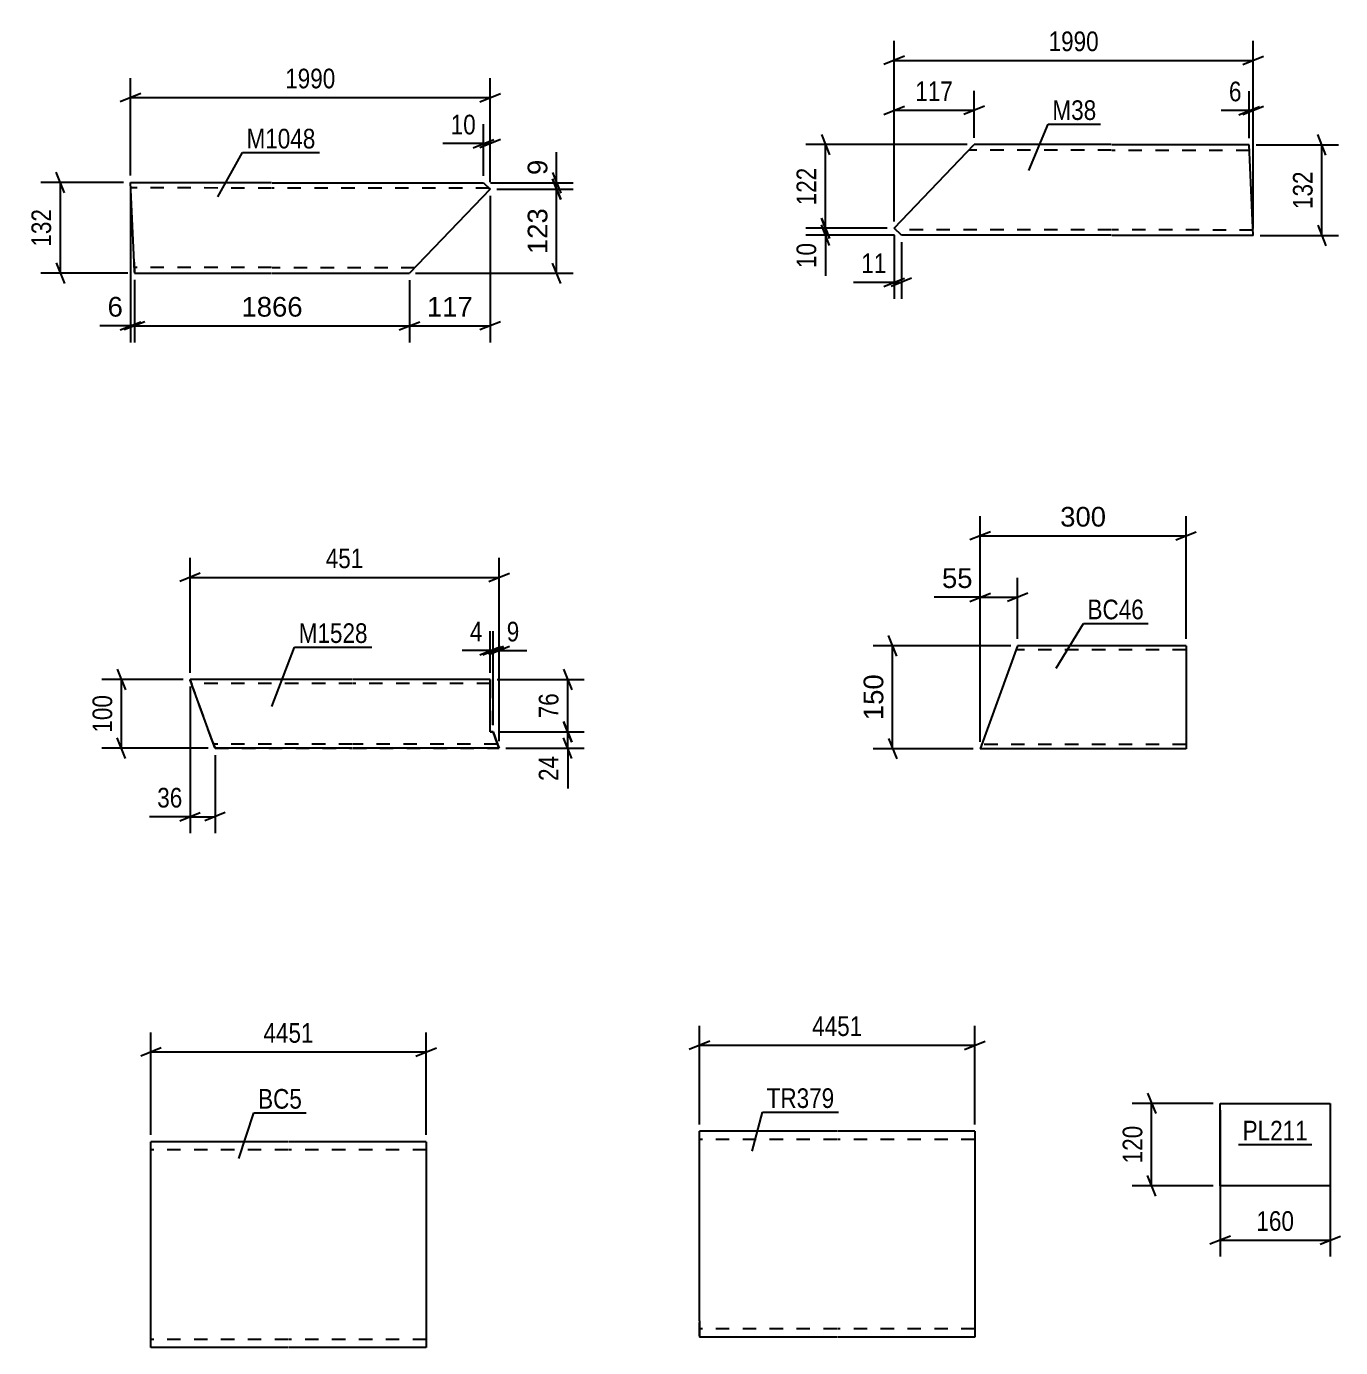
# Model space of a CAD drawing. Header units: millimetres. Extents: x 0 to 1189, y 0 to 841.
# Drawn here: x 731.6 to 923.2, y 464.2 to 656.7 of the extents above; entities that cross this region are included whole.
import ezdxf

# ---------------------------------------------------------------- set-up
doc = ezdxf.new("R2010")
doc.units = ezdxf.units.MM
doc.linetypes.add('DXK_LINE_DOT2', pattern=[3.9198, 1.9599, -1.9599])
doc.styles.add('Arial', font='ARIAL.TTF', dxfattribs={"height": 0.2})
doc.styles.add('Arial Narrow', font='ARIALN.TTF', dxfattribs={"height": 0.2})

# ---------------------------------------------------------------- blocks, each defined once
blk = doc.blocks.new('Part-348435410-7237 - 7229')
at = {"color": 2, "linetype": 'Continuous'}
for p, q in [((849.76, 495.68), (829.76, 495.68)), ((829.76, 468.08), (829.76, 495.68)), ((869.86, 495.68), (849.86, 495.68)), ((869.86, 495.68), (869.86, 465.68)), ((829.76, 468.08), (829.76, 465.68)), ((849.76, 465.68), (829.76, 465.68)), ((869.86, 465.68), (849.86, 465.68))]:
    blk.add_line(p, q, dxfattribs=at)
at = {"color": 7, "linetype": 'DXK_LINE_DOT2'}
for p, q in [((849.76, 494.48), (829.76, 494.48)), ((869.86, 494.48), (849.86, 494.48)), ((829.76, 465.86), (829.76, 468.08)), ((829.76, 466.88), (829.76, 466.97)), ((849.76, 466.88), (829.76, 466.88)), ((869.86, 466.88), (849.86, 466.88)), ((869.86, 466.88), (869.86, 466.97))]:
    blk.add_line(p, q, dxfattribs=at)
blk = doc.blocks.new('Part-348435410-7260 - 7254')
at = {"color": 2, "linetype": 'Continuous'}
for p, q in [((747.34, 622.36), (746.81, 633.96)), ((746.81, 633.96), (767.37, 633.95)), ((767.47, 633.92), (798.26, 633.91)), ((798.26, 633.91), (799.22, 633)), ((799.22, 633), (787.47, 620.72)), ((747.34, 622.36), (747.41, 620.76)), ((747.41, 620.76), (767.37, 620.75)), ((767.47, 620.72), (787.47, 620.72))]:
    blk.add_line(p, q, dxfattribs=at)
at = {"color": 7, "linetype": 'DXK_LINE_DOT2'}
for p, q in [((767.37, 633.15), (746.85, 633.16)), ((799.1, 633.11), (767.47, 633.12)), ((799.16, 633.05), (799.1, 633.11)), ((799.1, 633.11), (799.16, 633.05)), ((799.22, 633), (799.16, 633.05)), ((799.16, 633.05), (799.22, 633)), ((747.4, 620.88), (747.34, 622.36)), ((747.37, 621.56), (747.37, 621.62)), ((767.37, 621.55), (747.37, 621.56)), ((788.24, 621.52), (767.47, 621.52))]:
    blk.add_line(p, q, dxfattribs=at)
blk = doc.blocks.new('Part-348435410-5596 - 5587')
at = {"color": 2, "linetype": 'Continuous'}
for p, q in [((769.8, 494.16), (749.8, 494.16)), ((749.8, 466.56), (749.8, 494.16)), ((789.9, 494.16), (769.9, 494.16)), ((789.9, 494.16), (789.9, 464.16)), ((749.8, 464.16), (749.8, 466.56)), ((769.8, 464.16), (749.8, 464.16)), ((789.9, 464.16), (769.9, 464.16))]:
    blk.add_line(p, q, dxfattribs=at)
at = {"color": 7, "linetype": 'DXK_LINE_DOT2'}
for p, q in [((769.8, 492.96), (749.8, 492.96)), ((789.9, 492.96), (769.9, 492.96)), ((749.8, 464.34), (749.8, 466.56)), ((749.8, 465.36), (749.8, 465.45)), ((769.8, 465.36), (749.8, 465.36)), ((789.9, 465.36), (769.9, 465.36)), ((789.9, 465.36), (789.9, 465.45))]:
    blk.add_line(p, q, dxfattribs=at)
blk = doc.blocks.new('Part-348435410-5784 - 5778')
at = {"color": 2, "linetype": 'Continuous'}
for p, q in [((858.1, 627.28), (869.76, 639.47)), ((889.76, 639.47), (869.76, 639.47)), ((909.86, 639.43), (889.86, 639.44)), ((910.45, 626.23), (909.86, 639.43)), ((859.16, 626.27), (858.1, 627.28)), ((889.76, 626.27), (859.16, 626.27)), ((910.45, 626.23), (889.86, 626.24))]:
    blk.add_line(p, q, dxfattribs=at)
at = {"color": 7, "linetype": 'DXK_LINE_DOT2'}
for p, q in [((889.76, 638.67), (869, 638.67)), ((909.9, 638.63), (889.86, 638.64)), ((889.76, 627.07), (858.32, 627.07)), ((910.42, 627.03), (889.86, 627.04)), ((910.42, 627.03), (910.41, 627.09))]:
    blk.add_line(p, q, dxfattribs=at)
blk = doc.blocks.new('Part-348435410-6028 - 6021')
at = {"color": 2, "linetype": 'Continuous'}
for p, q in [((876.11, 566.44), (870.65, 551.44)), ((900.65, 566.44), (876.11, 566.44)), ((900.65, 566.44), (900.65, 551.44)), ((900.65, 551.44), (870.65, 551.44))]:
    blk.add_line(p, q, dxfattribs=at)
at = {"color": 7, "linetype": 'DXK_LINE_DOT2'}
for p, q in [((900.65, 565.84), (875.89, 565.84)), ((870.87, 552.04), (870.88, 552.08)), ((900.65, 552.04), (870.87, 552.04)), ((900.65, 552.04), (900.65, 552.08))]:
    blk.add_line(p, q, dxfattribs=at)
blk = doc.blocks.new('Part-348435410-7101 - 7097')
at = {"color": 2, "linetype": 'Continuous'}
for p, q in [((905.63, 487.75), (905.63, 499.75)), ((905.63, 499.75), (921.68, 499.75)), ((921.68, 499.75), (921.68, 487.75)), ((921.68, 487.75), (905.63, 487.75))]:
    blk.add_line(p, q, dxfattribs=at)
blk = doc.blocks.new('Part-348435410-13879 - 13878')
at = {"color": 2, "linetype": 'Continuous'}
for p, q in [((755.49, 561.52), (755.49, 561.52)), ((779.13, 561.52), (755.49, 561.52)), ((755.52, 561.43), (755.49, 561.52)), ((755.62, 561.17), (755.52, 561.43)), ((755.76, 560.78), (755.62, 561.17)), ((758.86, 552.26), (755.76, 560.78)), ((799.23, 561.52), (779.23, 561.52)), ((799.23, 561.52), (799.23, 561.43)), ((799.23, 561.43), (799.23, 561.17)), ((799.23, 561.17), (799.23, 560.78)), ((799.23, 553.88), (799.23, 560.78)), ((799.67, 553.88), (799.23, 553.88)), ((799.23, 553.88), (799.23, 553.88)), ((800.26, 552.26), (799.67, 553.88)), ((799.67, 553.88), (799.67, 553.88)), ((759.01, 551.87), (758.86, 552.26)), ((759.1, 551.61), (759.01, 551.87)), ((759.13, 551.52), (759.1, 551.61)), ((759.13, 551.52), (759.13, 551.52)), ((779.13, 551.52), (759.13, 551.52)), ((800.53, 551.52), (779.23, 551.52)), ((800.26, 552.26), (800.4, 551.87)), ((800.4, 551.87), (800.49, 551.61)), ((800.49, 551.61), (800.53, 551.52)), ((800.53, 551.52), (800.53, 551.52))]:
    blk.add_line(p, q, dxfattribs=at)
at = {"color": 7, "linetype": 'DXK_LINE_DOT2'}
for p, q in [((755.49, 561.52), (755.49, 561.52)), ((755.49, 561.52), (755.52, 561.43)), ((755.52, 561.43), (755.62, 561.17)), ((755.62, 561.17), (755.76, 560.78)), ((779.13, 560.92), (755.71, 560.92)), ((755.72, 560.88), (755.71, 560.92)), ((755.73, 560.88), (755.71, 560.92)), ((758.78, 552.49), (755.72, 560.88)), ((755.76, 560.78), (755.73, 560.88)), ((758.9, 552.17), (755.76, 560.78)), ((755.77, 560.75), (755.76, 560.78)), ((755.84, 560.55), (755.77, 560.75)), ((758.85, 552.3), (755.84, 560.55)), ((799.23, 560.92), (779.23, 560.92)), ((799.23, 561.43), (799.23, 561.52)), ((799.23, 561.17), (799.23, 561.43)), ((799.23, 560.78), (799.23, 561.17)), ((799.23, 560.88), (799.23, 560.92)), ((799.23, 560.88), (799.23, 560.92)), ((799.23, 560.88), (799.23, 553.88)), ((799.23, 560.78), (799.23, 560.88)), ((799.23, 560.78), (799.23, 553.88)), ((799.23, 560.75), (799.23, 560.78)), ((799.23, 553.88), (799.23, 560.75)), ((799.23, 553.88), (799.67, 553.88)), ((799.67, 553.88), (799.23, 553.88)), ((799.23, 553.88), (799.67, 553.88)), ((799.23, 553.88), (799.23, 553.88)), ((799.67, 553.88), (800.17, 552.49)), ((800.24, 552.3), (799.67, 553.88)), ((799.67, 553.88), (800.26, 552.26)), ((799.67, 553.88), (799.67, 553.88)), ((758.85, 552.3), (758.78, 552.49)), ((758.9, 552.17), (758.85, 552.3)), ((758.85, 552.3), (758.9, 552.17)), ((758.91, 552.12), (758.9, 552.17)), ((758.9, 552.17), (758.91, 552.12)), ((758.9, 552.17), (759, 551.87)), ((779.13, 552.12), (758.91, 552.12)), ((759, 551.87), (759.1, 551.61)), ((759.1, 551.61), (759.13, 551.52)), ((759.13, 551.52), (779.13, 551.52)), ((800.31, 552.12), (779.23, 552.12)), ((779.23, 551.52), (800.53, 551.52)), ((800.24, 552.3), (800.17, 552.49)), ((800.24, 552.3), (800.29, 552.17)), ((800.29, 552.17), (800.24, 552.3)), ((800.4, 551.87), (800.26, 552.26)), ((800.29, 552.17), (800.31, 552.12)), ((800.31, 552.12), (800.29, 552.17)), ((800.49, 551.61), (800.4, 551.87)), ((800.53, 551.52), (800.49, 551.61))]:
    blk.add_line(p, q, dxfattribs=at)
blk = doc.blocks.new('StraightDimension-348435410-7240 - 7229')
at = {"color": 7, "linetype": 'Continuous'}
for p, q in [((829.76, 496.68), (829.76, 511.07)), ((869.86, 496.68), (869.86, 511.07)), ((831.26, 508.82), (828.26, 507.62)), ((868.36, 507.62), (871.36, 508.82)), ((829.76, 508.22), (869.86, 508.22))]:
    blk.add_line(p, q, dxfattribs=at)
at = {"color": 0}
blk.add_wipeout([(854.07, 508.97), (854.07, 513.17), (845.56, 513.17), (845.56, 508.97)], dxfattribs=at)
at = {"color": 3, "style": 'Arial Narrow'}
blk.add_text('4451', height=2.863, dxfattribs=at).set_placement((846.16, 509.57))
blk = doc.blocks.new('StraightDimension-348435410-19421 - 7254')
at = {"color": 7, "linetype": 'Continuous'}
for p, q in [((746.81, 632.96), (746.81, 610.66)), ((747.41, 619.76), (747.41, 610.66)), ((745.31, 612.46), (748.31, 613.66)), ((748.91, 613.66), (745.91, 612.46)), ((746.81, 613.06), (747.41, 613.06))]:
    blk.add_line(p, q, dxfattribs=at)
at = {"color": 0}
blk.add_wipeout([(746.29, 613.81), (746.29, 618.01), (742.87, 618.01), (742.87, 613.81)], dxfattribs=at)
at = {"color": 7, "linetype": 'Continuous'}
blk.add_line((746.81, 613.06), (742.34, 613.06), dxfattribs=at)
blk.add_line((746.81, 613.06), (742.34, 613.06), dxfattribs=at)
at = {"color": 3, "style": 'Arial'}
blk.add_text('6', height=2.87, dxfattribs=at).set_placement((743.47, 614.41))
blk = doc.blocks.new('StraightDimension-348435410-7263 - 7254')
at = {"color": 7, "linetype": 'Continuous'}
for p, q in [((746.81, 634.96), (746.81, 649.18)), ((799.22, 634), (799.22, 649.18)), ((748.31, 646.93), (745.31, 645.73)), ((746.81, 646.33), (799.22, 646.33)), ((797.72, 645.73), (800.72, 646.93))]:
    blk.add_line(p, q, dxfattribs=at)
at = {"color": 0}
blk.add_wipeout([(777.27, 647.08), (777.27, 651.28), (768.76, 651.28), (768.76, 647.08)], dxfattribs=at)
at = {"color": 3, "style": 'Arial Narrow'}
blk.add_text('1990', height=2.863, dxfattribs=at).set_placement((769.36, 647.68))
blk = doc.blocks.new('StraightDimension-348435410-19419 - 7254')
at = {"color": 7, "linetype": 'Continuous'}
for p, q in [((799.22, 632), (799.22, 610.66)), ((787.47, 619.72), (787.47, 610.66)), ((785.97, 612.46), (788.97, 613.66)), ((787.47, 613.06), (799.22, 613.06)), ((800.72, 613.66), (797.72, 612.46))]:
    blk.add_line(p, q, dxfattribs=at)
at = {"color": 0}
blk.add_wipeout([(797.28, 613.81), (797.28, 618.01), (789.41, 618.01), (789.41, 613.81)], dxfattribs=at)
at = {"color": 3, "style": 'Arial'}
blk.add_text('117', height=2.865, dxfattribs=at).set_placement((790.01, 614.41))
blk = doc.blocks.new('StraightDimension-348435410-7306 - 7254')
at = {"color": 7, "linetype": 'Continuous'}
for p, q in [((798.26, 634.91), (798.26, 642.47)), ((799.22, 634), (799.22, 642.47)), ((796.76, 639.02), (799.76, 640.22)), ((800.72, 640.22), (797.72, 639.02)), ((798.26, 639.62), (799.22, 639.62))]:
    blk.add_line(p, q, dxfattribs=at)
at = {"color": 0}
blk.add_wipeout([(797.73, 640.37), (797.73, 644.57), (792.88, 644.57), (792.88, 640.37)], dxfattribs=at)
at = {"color": 7, "linetype": 'Continuous'}
blk.add_line((798.26, 639.62), (792.35, 639.62), dxfattribs=at)
blk.add_line((798.26, 639.62), (792.35, 639.62), dxfattribs=at)
at = {"color": 3, "style": 'Arial Narrow'}
blk.add_text('10', height=2.863, dxfattribs=at).set_placement((793.48, 640.97))
blk = doc.blocks.new('StraightDimension-348435410-7274 - 7254')
at = {"color": 7, "linetype": 'Continuous'}
for p, q in [((737.19, 632.46), (735.99, 635.46)), ((745.81, 633.96), (733.74, 633.96)), ((736.59, 620.76), (736.59, 633.96)), ((735.99, 622.26), (737.19, 619.26)), ((746.41, 620.76), (733.74, 620.76))]:
    blk.add_line(p, q, dxfattribs=at)
at = {"color": 0}
blk.add_wipeout([(735.84, 630.7), (731.64, 630.7), (731.64, 624.01), (735.84, 624.01)], dxfattribs=at)
at = {"color": 3, "style": 'Arial Narrow'}
blk.add_text('132', height=2.863, rotation=90.0002, dxfattribs=at).set_placement((735.24, 624.61))
blk = doc.blocks.new('StraightDimension-348435410-19420 - 7254')
at = {"color": 7, "linetype": 'Continuous'}
for p, q in [((747.41, 619.76), (747.41, 610.66)), ((787.47, 619.72), (787.47, 610.66)), ((748.91, 613.66), (745.91, 612.46)), ((747.41, 613.06), (787.47, 613.06)), ((785.97, 612.46), (788.97, 613.66))]:
    blk.add_line(p, q, dxfattribs=at)
at = {"color": 0}
blk.add_wipeout([(772.49, 613.81), (772.49, 618.01), (762.39, 618.01), (762.39, 613.81)], dxfattribs=at)
at = {"color": 3, "style": 'Arial'}
blk.add_text('1866', height=2.865, dxfattribs=at).set_placement((762.99, 614.41))
blk = doc.blocks.new('StraightDimension-348435410-19478 - 7254')
at = {"color": 7, "linetype": 'Continuous'}
for p, q in [((808.32, 635.41), (809.52, 632.41)), ((799.26, 633.91), (811.32, 633.91)), ((809.52, 631.5), (808.32, 634.5)), ((808.92, 633), (808.92, 633.91)), ((800.22, 633), (811.32, 633))]:
    blk.add_line(p, q, dxfattribs=at)
at = {"color": 0}
blk.add_wipeout([(808.17, 637.86), (803.97, 637.86), (803.97, 634.44), (808.17, 634.44)], dxfattribs=at)
at = {"color": 7, "linetype": 'Continuous'}
blk.add_line((808.92, 633.91), (808.92, 638.39), dxfattribs=at)
blk.add_line((808.92, 633.91), (808.92, 638.39), dxfattribs=at)
at = {"color": 3, "style": 'Arial'}
blk.add_text('9', height=2.87, rotation=90.0002, dxfattribs=at).set_placement((807.57, 635.04))
blk = doc.blocks.new('StraightDimension-348435410-19479 - 7254')
at = {"color": 7, "linetype": 'Continuous'}
for p, q in [((808.32, 634.5), (809.52, 631.5)), ((800.22, 633), (811.32, 633)), ((808.92, 620.72), (808.92, 633)), ((809.52, 619.22), (808.32, 622.22)), ((788.37, 620.72), (811.32, 620.72))]:
    blk.add_line(p, q, dxfattribs=at)
at = {"color": 0}
blk.add_wipeout([(808.17, 630.79), (803.97, 630.79), (803.97, 622.92), (808.17, 622.92)], dxfattribs=at)
at = {"color": 3, "style": 'Arial'}
blk.add_text('123', height=2.865, rotation=90.0002, dxfattribs=at).set_placement((807.57, 623.52))
blk = doc.blocks.new('StraightDimension-348435410-5599 - 5587')
at = {"color": 7, "linetype": 'Continuous'}
for p, q in [((749.8, 495.16), (749.8, 510.09)), ((789.9, 495.16), (789.9, 510.09)), ((751.3, 507.84), (748.3, 506.64)), ((749.8, 507.24), (789.9, 507.24)), ((788.4, 506.64), (791.4, 507.84))]:
    blk.add_line(p, q, dxfattribs=at)
at = {"color": 0}
blk.add_wipeout([(774.11, 507.99), (774.11, 512.19), (765.59, 512.19), (765.59, 507.99)], dxfattribs=at)
at = {"color": 3, "style": 'Arial Narrow'}
blk.add_text('4451', height=2.863, dxfattribs=at).set_placement((766.19, 508.59))
blk = doc.blocks.new('StraightDimension-348435410-5823 - 5778')
at = {"color": 7, "linetype": 'Continuous'}
for p, q in [((858.1, 628.28), (858.1, 647.33)), ((869.76, 640.47), (869.76, 647.33)), ((856.6, 643.88), (859.6, 645.08)), ((871.26, 645.08), (868.26, 643.88)), ((858.1, 644.48), (869.76, 644.48))]:
    blk.add_line(p, q, dxfattribs=at)
at = {"color": 0}
blk.add_wipeout([(867.27, 645.23), (867.27, 649.43), (860.59, 649.43), (860.59, 645.23)], dxfattribs=at)
at = {"color": 3, "style": 'Arial Narrow'}
blk.add_text('117', height=2.863, dxfattribs=at).set_placement((861.19, 645.83))
blk = doc.blocks.new('StraightDimension-348435410-5812 - 5778')
at = {"color": 7, "linetype": 'Continuous'}
for p, q in [((858.1, 628.28), (858.1, 654.6)), ((910.45, 627.23), (910.45, 654.6)), ((859.6, 652.35), (856.6, 651.15)), ((858.1, 651.75), (910.45, 651.75)), ((908.95, 651.15), (911.95, 652.35))]:
    blk.add_line(p, q, dxfattribs=at)
at = {"color": 0}
blk.add_wipeout([(888.54, 652.5), (888.54, 656.7), (880.02, 656.7), (880.02, 652.5)], dxfattribs=at)
at = {"color": 3, "style": 'Arial Narrow'}
blk.add_text('1990', height=2.863, dxfattribs=at).set_placement((880.62, 653.1))
blk = doc.blocks.new('StraightDimension-348435410-5857 - 5778')
at = {"color": 7, "linetype": 'Continuous'}
for p, q in [((910.86, 639.43), (922.85, 639.43)), ((921.05, 637.93), (919.85, 640.93)), ((920.45, 626.23), (920.45, 639.43)), ((919.85, 627.73), (921.05, 624.73)), ((911.45, 626.23), (922.85, 626.23))]:
    blk.add_line(p, q, dxfattribs=at)
at = {"color": 0}
blk.add_wipeout([(919.7, 636.17), (915.5, 636.17), (915.5, 629.49), (919.7, 629.49)], dxfattribs=at)
at = {"color": 3, "style": 'Arial Narrow'}
blk.add_text('132', height=2.863, rotation=90.0002, dxfattribs=at).set_placement((919.1, 630.09))
blk = doc.blocks.new('StraightDimension-348435410-5801 - 5778')
at = {"color": 7, "linetype": 'Continuous'}
for p, q in [((909.86, 640.43), (909.86, 647.29)), ((910.45, 627.23), (910.45, 647.29)), ((908.36, 643.84), (911.36, 645.04)), ((911.95, 645.04), (908.95, 643.84)), ((909.86, 644.44), (910.45, 644.44))]:
    blk.add_line(p, q, dxfattribs=at)
at = {"color": 0}
blk.add_wipeout([(909.34, 645.19), (909.34, 649.39), (906.31, 649.39), (906.31, 645.19)], dxfattribs=at)
at = {"color": 7, "linetype": 'Continuous'}
blk.add_line((909.86, 644.44), (905.78, 644.44), dxfattribs=at)
blk.add_line((909.86, 644.44), (905.78, 644.44), dxfattribs=at)
at = {"color": 3, "style": 'Arial Narrow'}
blk.add_text('6', height=2.86, dxfattribs=at).set_placement((906.91, 645.79))
blk = doc.blocks.new('StraightDimension-348435410-5843 - 5778')
at = {"color": 7, "linetype": 'Continuous'}
for p, q in [((858.1, 626.28), (858.1, 617)), ((859.16, 625.27), (859.16, 617)), ((856.6, 618.8), (859.6, 620)), ((860.66, 620), (857.66, 618.8)), ((858.1, 619.4), (859.16, 619.4))]:
    blk.add_line(p, q, dxfattribs=at)
at = {"color": 0}
blk.add_wipeout([(857.58, 620.15), (857.58, 624.35), (852.72, 624.35), (852.72, 620.15)], dxfattribs=at)
at = {"color": 7, "linetype": 'Continuous'}
blk.add_line((858.1, 619.4), (852.2, 619.4), dxfattribs=at)
blk.add_line((858.1, 619.4), (852.2, 619.4), dxfattribs=at)
at = {"color": 3, "style": 'Arial Narrow'}
blk.add_text('11', height=2.863, dxfattribs=at).set_placement((853.32, 620.75))
blk = doc.blocks.new('StraightDimension-348435410-19847 - 5778')
at = {"color": 7, "linetype": 'Continuous'}
for p, q in [((868.76, 639.47), (845.25, 639.47)), ((847.5, 640.97), (848.7, 637.97)), ((848.1, 627.28), (848.1, 639.47)), ((848.7, 625.78), (847.5, 628.78)), ((857.1, 627.28), (845.25, 627.28))]:
    blk.add_line(p, q, dxfattribs=at)
at = {"color": 0}
blk.add_wipeout([(847.35, 636.72), (843.15, 636.72), (843.15, 630.03), (847.35, 630.03)], dxfattribs=at)
at = {"color": 3, "style": 'Arial Narrow'}
blk.add_text('122', height=2.863, rotation=90.0002, dxfattribs=at).set_placement((846.75, 630.63))
blk = doc.blocks.new('StraightDimension-348435410-19848 - 5778')
at = {"color": 7, "linetype": 'Continuous'}
for p, q in [((847.5, 628.78), (848.7, 625.78)), ((848.7, 624.77), (847.5, 627.77)), ((857.1, 627.28), (845.25, 627.28)), ((858.16, 626.27), (845.25, 626.27)), ((848.1, 626.27), (848.1, 627.28))]:
    blk.add_line(p, q, dxfattribs=at)
at = {"color": 0}
blk.add_wipeout([(847.35, 625.75), (843.15, 625.75), (843.15, 620.89), (847.35, 620.89)], dxfattribs=at)
at = {"color": 7, "linetype": 'Continuous'}
blk.add_line((848.1, 626.27), (848.1, 620.37), dxfattribs=at)
blk.add_line((848.1, 626.27), (848.1, 620.37), dxfattribs=at)
at = {"color": 3, "style": 'Arial Narrow'}
blk.add_text('10', height=2.863, rotation=90.0002, dxfattribs=at).set_placement((846.75, 621.49))
blk = doc.blocks.new('StraightDimension-348435410-19187 - 6021')
at = {"color": 7, "linetype": 'Continuous'}
for p, q in [((870.65, 552.44), (870.65, 576.36)), ((876.11, 567.44), (876.11, 576.36)), ((869.15, 572.91), (872.15, 574.11)), ((877.61, 574.11), (874.61, 572.91)), ((870.65, 573.51), (876.11, 573.51))]:
    blk.add_line(p, q, dxfattribs=at)
at = {"color": 0}
blk.add_wipeout([(870.12, 574.26), (870.12, 578.46), (864.48, 578.46), (864.48, 574.26)], dxfattribs=at)
at = {"color": 7, "linetype": 'Continuous'}
blk.add_line((870.65, 573.51), (863.95, 573.51), dxfattribs=at)
blk.add_line((870.65, 573.51), (863.95, 573.51), dxfattribs=at)
at = {"color": 3, "style": 'Arial'}
blk.add_text('55', height=2.865, dxfattribs=at).set_placement((865.08, 574.86))
blk = doc.blocks.new('StraightDimension-348435410-19176 - 6021')
at = {"color": 7, "linetype": 'Continuous'}
for p, q in [((870.65, 552.44), (870.65, 585.31)), ((900.65, 567.44), (900.65, 585.31)), ((872.15, 583.06), (869.15, 581.86)), ((870.65, 582.46), (900.65, 582.46)), ((899.15, 581.86), (902.15, 583.06))]:
    blk.add_line(p, q, dxfattribs=at)
at = {"color": 0}
blk.add_wipeout([(889.58, 583.21), (889.58, 587.41), (881.71, 587.41), (881.71, 583.21)], dxfattribs=at)
at = {"color": 3, "style": 'Arial'}
blk.add_text('300', height=2.865, dxfattribs=at).set_placement((882.31, 583.81))
blk = doc.blocks.new('StraightDimension-348435410-19205 - 6021')
at = {"color": 7, "linetype": 'Continuous'}
for p, q in [((875.11, 566.44), (855.03, 566.44)), ((858.48, 564.94), (857.28, 567.94)), ((857.88, 551.44), (857.88, 566.44)), ((857.28, 552.94), (858.48, 549.94)), ((869.65, 551.44), (855.03, 551.44))]:
    blk.add_line(p, q, dxfattribs=at)
at = {"color": 0}
blk.add_wipeout([(857.13, 562.87), (852.93, 562.87), (852.93, 555), (857.13, 555)], dxfattribs=at)
at = {"color": 3, "style": 'Arial'}
blk.add_text('150', height=2.865, rotation=90.0002, dxfattribs=at).set_placement((856.53, 555.6))
blk = doc.blocks.new('StraightDimension-348435410-7114 - 7097')
at = {"color": 7, "linetype": 'Continuous'}
for p, q in [((895.03, 501.25), (896.23, 498.25)), ((904.63, 499.75), (892.78, 499.75)), ((895.63, 487.75), (895.63, 499.75)), ((896.23, 486.25), (895.03, 489.25)), ((904.63, 487.75), (892.78, 487.75))]:
    blk.add_line(p, q, dxfattribs=at)
at = {"color": 0}
blk.add_wipeout([(894.88, 497.1), (890.68, 497.1), (890.68, 490.41), (894.88, 490.41)], dxfattribs=at)
at = {"color": 3, "style": 'Arial Narrow'}
blk.add_text('120', height=2.863, rotation=90.0002, dxfattribs=at).set_placement((894.28, 491.01))
blk = doc.blocks.new('StraightDimension-348435410-7103 - 7097')
at = {"color": 7, "linetype": 'Continuous'}
for p, q in [((905.63, 498.75), (905.63, 477.42)), ((921.68, 498.75), (921.68, 477.42)), ((907.13, 480.42), (904.13, 479.22)), ((905.63, 479.82), (921.68, 479.82)), ((920.18, 479.22), (923.18, 480.42))]:
    blk.add_line(p, q, dxfattribs=at)
at = {"color": 0}
blk.add_wipeout([(917, 480.57), (917, 484.77), (910.31, 484.77), (910.31, 480.57)], dxfattribs=at)
at = {"color": 3, "style": 'Arial Narrow'}
blk.add_text('160', height=2.863, dxfattribs=at).set_placement((910.91, 481.17))
blk = doc.blocks.new('StraightDimension-348435410-14047 - 13878')
at = {"color": 7, "linetype": 'Continuous'}
for p, q in [((755.49, 560.52), (755.49, 539.12)), ((759.13, 550.52), (759.13, 539.12)), ((753.99, 540.92), (756.99, 542.12)), ((755.49, 541.52), (759.13, 541.52)), ((760.63, 542.12), (757.63, 540.92))]:
    blk.add_line(p, q, dxfattribs=at)
at = {"color": 0}
blk.add_wipeout([(754.96, 542.27), (754.96, 546.47), (750.11, 546.47), (750.11, 542.27)], dxfattribs=at)
at = {"color": 7, "linetype": 'Continuous'}
blk.add_line((755.49, 541.52), (749.58, 541.52), dxfattribs=at)
blk.add_line((755.49, 541.52), (749.58, 541.52), dxfattribs=at)
at = {"color": 3, "style": 'Arial Narrow'}
blk.add_text('36', height=2.863, dxfattribs=at).set_placement((750.71, 542.87))
blk = doc.blocks.new('StraightDimension-348435410-14041 - 13878')
at = {"color": 7, "linetype": 'Continuous'}
for p, q in [((744.89, 563.02), (746.09, 560.02)), ((754.49, 561.52), (742.64, 561.52)), ((745.49, 551.52), (745.49, 561.52)), ((746.09, 550.02), (744.89, 553.02)), ((758.13, 551.52), (742.64, 551.52))]:
    blk.add_line(p, q, dxfattribs=at)
at = {"color": 0}
blk.add_wipeout([(744.74, 559.86), (740.54, 559.86), (740.54, 553.18), (744.74, 553.18)], dxfattribs=at)
at = {"color": 3, "style": 'Arial Narrow'}
blk.add_text('100', height=2.863, rotation=90.0002, dxfattribs=at).set_placement((744.14, 553.78))
blk = doc.blocks.new('StraightDimension-348435410-19360 - 13878')
at = {"color": 7, "linetype": 'Continuous'}
for p, q in [((809.93, 555.38), (811.13, 552.38)), ((800.67, 553.88), (812.93, 553.88)), ((811.13, 550.02), (809.93, 553.02)), ((810.53, 551.52), (810.53, 553.88)), ((801.53, 551.52), (812.93, 551.52))]:
    blk.add_line(p, q, dxfattribs=at)
at = {"color": 0}
blk.add_wipeout([(809.78, 551), (805.58, 551), (805.58, 546.14), (809.78, 546.14)], dxfattribs=at)
at = {"color": 7, "linetype": 'Continuous'}
blk.add_line((810.53, 551.52), (810.53, 545.62), dxfattribs=at)
blk.add_line((810.53, 551.52), (810.53, 545.62), dxfattribs=at)
at = {"color": 3, "style": 'Arial Narrow'}
blk.add_text('24', height=2.863, rotation=90.0002, dxfattribs=at).set_placement((809.18, 546.74))
blk = doc.blocks.new('StraightDimension-348435410-14067 - 13878')
at = {"color": 7, "linetype": 'Continuous'}
for p, q in [((755.49, 562.52), (755.49, 579.25)), ((800.53, 552.52), (800.53, 579.25)), ((756.99, 577), (753.99, 575.8)), ((755.49, 576.4), (800.53, 576.4)), ((799.03, 575.8), (802.03, 577))]:
    blk.add_line(p, q, dxfattribs=at)
at = {"color": 0}
blk.add_wipeout([(781.35, 577.15), (781.35, 581.35), (774.67, 581.35), (774.67, 577.15)], dxfattribs=at)
at = {"color": 3, "style": 'Arial Narrow'}
blk.add_text('451', height=2.863, dxfattribs=at).set_placement((775.27, 577.75))
blk = doc.blocks.new('StraightDimension-348435410-19359 - 13878')
at = {"color": 7, "linetype": 'Continuous'}
for p, q in [((809.93, 563.02), (811.13, 560.02)), ((800.23, 561.52), (812.93, 561.52)), ((810.53, 553.88), (810.53, 561.52)), ((811.13, 552.38), (809.93, 555.38)), ((800.67, 553.88), (812.93, 553.88))]:
    blk.add_line(p, q, dxfattribs=at)
at = {"color": 0}
blk.add_wipeout([(809.78, 560.13), (805.58, 560.13), (805.58, 555.27), (809.78, 555.27)], dxfattribs=at)
at = {"color": 3, "style": 'Arial Narrow'}
blk.add_text('76', height=2.863, rotation=90.0002, dxfattribs=at).set_placement((809.18, 555.87))
blk = doc.blocks.new('StraightDimension-348435410-19389 - 13878')
at = {"color": 7, "linetype": 'Continuous'}
for p, q in [((799.67, 554.88), (799.67, 568.58)), ((800.53, 552.52), (800.53, 568.58)), ((798.17, 565.13), (801.17, 566.33)), ((802.03, 566.33), (799.03, 565.13)), ((799.67, 565.73), (800.53, 565.73))]:
    blk.add_line(p, q, dxfattribs=at)
at = {"color": 0}
blk.add_wipeout([(804.08, 566.48), (804.08, 570.68), (801.05, 570.68), (801.05, 566.48)], dxfattribs=at)
at = {"color": 7, "linetype": 'Continuous'}
blk.add_line((800.53, 565.73), (804.6, 565.73), dxfattribs=at)
blk.add_line((800.53, 565.73), (804.6, 565.73), dxfattribs=at)
at = {"color": 3, "style": 'Arial Narrow'}
blk.add_text('9', height=2.86, dxfattribs=at).set_placement((801.65, 567.08))
blk = doc.blocks.new('StraightDimension-348435410-19390 - 13878')
at = {"color": 7, "linetype": 'Continuous'}
for p, q in [((799.23, 562.52), (799.23, 568.58)), ((799.67, 554.88), (799.67, 568.58)), ((797.73, 565.13), (800.73, 566.33)), ((801.17, 566.33), (798.17, 565.13)), ((799.23, 565.73), (799.67, 565.73))]:
    blk.add_line(p, q, dxfattribs=at)
at = {"color": 0}
blk.add_wipeout([(798.71, 566.48), (798.71, 570.68), (795.68, 570.68), (795.68, 566.48)], dxfattribs=at)
at = {"color": 7, "linetype": 'Continuous'}
blk.add_line((799.23, 565.73), (795.16, 565.73), dxfattribs=at)
blk.add_line((799.23, 565.73), (795.16, 565.73), dxfattribs=at)
at = {"color": 3, "style": 'Arial Narrow'}
blk.add_text('4', height=2.86, dxfattribs=at).set_placement((796.28, 567.08))
blk = doc.blocks.new('Mark-348435410-7233 - 7229')
at = {"color": 0}
blk.add_wipeout([(849.4, 499.08), (849.4, 502.08), (839.53, 502.08), (839.53, 499.08)], dxfattribs=at)
blk.add_wipeout([(849.4, 499.08), (849.4, 502.08), (839.53, 502.08), (839.53, 499.08)], dxfattribs=at)
at = {"color": 30, "linetype": 'Continuous'}
for p, q in [((837.43, 492.79), (838.93, 498.48)), ((838.93, 498.48), (850, 498.48))]:
    blk.add_line(p, q, dxfattribs=at)
at = {"color": 3, "style": 'Arial Narrow'}
blk.add_text('TR379', height=2.863, dxfattribs=at).set_placement((839.53, 499.08))
blk = doc.blocks.new('Mark-348435410-7256 - 7254')
at = {"color": 0}
blk.add_wipeout([(773.77, 638.92), (773.77, 641.92), (763.72, 641.92), (763.72, 638.92)], dxfattribs=at)
blk.add_wipeout([(773.77, 638.92), (773.77, 641.92), (763.72, 641.92), (763.72, 638.92)], dxfattribs=at)
at = {"color": 30, "linetype": 'Continuous'}
for p, q in [((759.56, 631.85), (763.12, 638.32)), ((763.12, 638.32), (774.37, 638.32))]:
    blk.add_line(p, q, dxfattribs=at)
at = {"color": 3, "style": 'Arial Narrow'}
blk.add_text('M1048', height=2.863, dxfattribs=at).set_placement((763.72, 638.92))
blk = doc.blocks.new('Mark-348435410-5592 - 5587')
at = {"color": 0}
blk.add_wipeout([(771.8, 498.98), (771.8, 501.98), (765.41, 501.98), (765.41, 498.98)], dxfattribs=at)
blk.add_wipeout([(771.8, 498.98), (771.8, 501.98), (765.41, 501.98), (765.41, 498.98)], dxfattribs=at)
at = {"color": 30, "linetype": 'Continuous'}
for p, q in [((762.59, 491.72), (764.81, 498.38)), ((764.81, 498.38), (772.4, 498.38))]:
    blk.add_line(p, q, dxfattribs=at)
at = {"color": 3, "style": 'Arial Narrow'}
blk.add_text('BC5', height=2.863, dxfattribs=at).set_placement((765.41, 498.98))
blk = doc.blocks.new('Mark-348435410-5780 - 5778')
at = {"color": 0}
blk.add_wipeout([(887.58, 643.07), (887.58, 646.07), (881.18, 646.07), (881.18, 643.07)], dxfattribs=at)
blk.add_wipeout([(887.58, 643.07), (887.58, 646.07), (881.18, 646.07), (881.18, 643.07)], dxfattribs=at)
at = {"color": 30, "linetype": 'Continuous'}
for p, q in [((877.75, 635.71), (880.58, 642.47)), ((880.58, 642.47), (888.18, 642.47))]:
    blk.add_line(p, q, dxfattribs=at)
at = {"color": 3, "style": 'Arial Narrow'}
blk.add_text('M38', height=2.863, dxfattribs=at).set_placement((881.18, 643.07))
blk = doc.blocks.new('Mark-348435410-6024 - 6021')
at = {"color": 0}
blk.add_wipeout([(894.52, 570.3), (894.52, 573.3), (886.29, 573.3), (886.29, 570.3)], dxfattribs=at)
blk.add_wipeout([(894.52, 570.3), (894.52, 573.3), (886.29, 573.3), (886.29, 570.3)], dxfattribs=at)
at = {"color": 30, "linetype": 'Continuous'}
for p, q in [((881.74, 563.18), (885.69, 569.7)), ((885.69, 569.7), (895.12, 569.7))]:
    blk.add_line(p, q, dxfattribs=at)
at = {"color": 3, "style": 'Arial Narrow'}
blk.add_text('BC46', height=2.863, dxfattribs=at).set_placement((886.29, 570.3))
blk = doc.blocks.new('Mark-348435410-7099 - 7097')
at = {"color": 0}
blk.add_wipeout([(918.4, 494.35), (918.4, 497.35), (908.9, 497.35), (908.9, 494.35)], dxfattribs=at)
blk.add_wipeout([(918.4, 494.35), (918.4, 497.35), (908.9, 497.35), (908.9, 494.35)], dxfattribs=at)
at = {"color": 30, "linetype": 'Continuous'}
blk.add_line((908.3, 493.75), (919, 493.75), dxfattribs=at)
at = {"color": 3, "style": 'Arial Narrow'}
blk.add_text('PL211', height=2.863, dxfattribs=at).set_placement((908.9, 494.35))
blk = doc.blocks.new('Mark-348435410-14152 - 13878')
at = {"color": 0}
blk.add_wipeout([(781.38, 566.85), (781.38, 569.85), (771.33, 569.85), (771.33, 566.85)], dxfattribs=at)
blk.add_wipeout([(781.38, 566.85), (781.38, 569.85), (771.33, 569.85), (771.33, 566.85)], dxfattribs=at)
at = {"color": 30, "linetype": 'Continuous'}
for p, q in [((767.39, 557.59), (770.73, 566.25)), ((770.73, 566.25), (781.98, 566.25))]:
    blk.add_line(p, q, dxfattribs=at)
at = {"color": 3, "style": 'Arial Narrow'}
blk.add_text('M1528', height=2.863, dxfattribs=at).set_placement((771.33, 566.85))

msp = doc.modelspace()

# ---------------------------------------------------------------- block references
for name in ['Part-348435410-5784 - 5778', 'Part-348435410-7260 - 7254', 'Part-348435410-6028 - 6021', 'Part-348435410-13879 - 13878', 'StraightDimension-348435410-5599 - 5587', 'StraightDimension-348435410-7240 - 7229', 'StraightDimension-348435410-7114 - 7097', 'Part-348435410-7101 - 7097', 'Part-348435410-7237 - 7229', 'Part-348435410-5596 - 5587']:
    msp.add_blockref(name, (0, 0))

# ---------------------------------------------------------------- next in the draw order: block references
for name in ['StraightDimension-348435410-7263 - 7254', 'StraightDimension-348435410-5823 - 5778', 'StraightDimension-348435410-19421 - 7254', 'StraightDimension-348435410-19419 - 7254', 'StraightDimension-348435410-19187 - 6021', 'StraightDimension-348435410-14047 - 13878', 'StraightDimension-348435410-19360 - 13878', 'Mark-348435410-5592 - 5587', 'Mark-348435410-7233 - 7229', 'StraightDimension-348435410-7103 - 7097']:
    msp.add_blockref(name, (0, 0))

# ---------------------------------------------------------------- next in the draw order: block references
for name in ['StraightDimension-348435410-5812 - 5778', 'StraightDimension-348435410-7306 - 7254', 'Mark-348435410-7256 - 7254', 'StraightDimension-348435410-7274 - 7254', 'StraightDimension-348435410-19176 - 6021', 'StraightDimension-348435410-14041 - 13878', 'Mark-348435410-7099 - 7097']:
    msp.add_blockref(name, (0, 0))

# ---------------------------------------------------------------- next in the draw order: block references
for name in ['Mark-348435410-5780 - 5778', 'StraightDimension-348435410-5857 - 5778', 'StraightDimension-348435410-19478 - 7254', 'StraightDimension-348435410-5843 - 5778', 'StraightDimension-348435410-19420 - 7254', 'StraightDimension-348435410-14067 - 13878', 'Mark-348435410-6024 - 6021', 'StraightDimension-348435410-19205 - 6021']:
    msp.add_blockref(name, (0, 0))

# ---------------------------------------------------------------- next in the draw order: block references
for name in ['StraightDimension-348435410-5801 - 5778', 'StraightDimension-348435410-19847 - 5778', 'StraightDimension-348435410-19479 - 7254', 'Mark-348435410-14152 - 13878', 'StraightDimension-348435410-19359 - 13878']:
    msp.add_blockref(name, (0, 0))

# ---------------------------------------------------------------- next in the draw order: block references
for name in ['StraightDimension-348435410-19848 - 5778', 'StraightDimension-348435410-19389 - 13878']:
    msp.add_blockref(name, (0, 0))

# ---------------------------------------------------------------- next in the draw order: block references
msp.add_blockref('StraightDimension-348435410-19390 - 13878', (0, 0))

doc.saveas('drawing.dxf')
